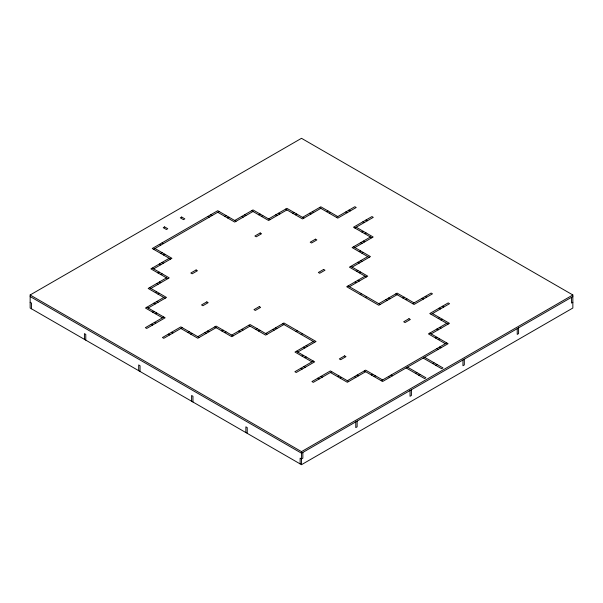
<?xml version="1.0" encoding="UTF-8"?>
<svg xmlns="http://www.w3.org/2000/svg" width="603" height="603" viewBox="0 0 603 603"><rect width="100%" height="100%" fill="white"/><g stroke="black" fill="none" stroke-linecap="round" stroke-linejoin="round"><path stroke-width="0.9" d="M30.15 294.973L301.5 138.313L572.85 294.973L572.85 308.027L301.5 464.687L30.15 308.027L30.15 294.973L301.5 451.632L572.85 294.973M153.614 249.295L219.093 211.487M160.73 253.403L162.086 252.619M224.859 216.379L226.215 215.595M163.443 254.971L164.8 254.187M227.572 217.947L228.929 217.163M169.209 258.295L150.901 268.87L167.853 278.661M234.688 220.494L253.004 209.919L269.956 219.711M153.614 268.87L171.923 258.295L154.971 248.511M253.004 211.487L234.688 222.062L217.736 212.271M158.016 272.978L159.373 272.194M258.762 214.819L260.119 214.035M160.73 274.546L162.086 273.762M261.476 216.379L262.833 215.595M166.496 277.877L148.187 288.445L165.139 298.236M268.599 218.927L286.915 208.352L303.867 218.143M150.901 288.445L169.209 277.877L152.257 268.086M286.915 209.919L268.599 220.494L251.647 210.703M155.303 292.561L156.659 291.777M292.674 213.251L294.03 212.467M158.016 294.128L159.373 293.344M295.387 214.819L296.744 214.035M163.782 297.452L145.474 308.027L162.426 317.811M302.51 217.359L320.819 206.791L337.778 216.575M148.187 308.027L166.496 297.452L149.544 287.661M320.819 208.352L302.51 218.927L285.558 209.135M152.589 312.135L153.946 311.352M326.585 211.683L327.942 210.899M155.303 313.703L156.659 312.919M329.298 213.251L330.655 212.467M163.782 317.027L145.353 327.67L146.71 328.454L165.139 317.811L146.831 307.244M336.421 217.359L354.85 206.716L356.207 207.5L337.778 218.143L319.462 207.568M182.212 327.67L163.782 338.313L162.426 337.529L180.855 326.886L199.163 337.461M354.85 228.002L373.28 217.359L371.923 216.575L353.494 227.218L371.802 237.786M187.978 332.562L189.334 331.778M361.966 232.11L363.323 231.326M190.691 334.13L192.048 333.346M364.679 233.678L366.036 232.894M197.807 336.678L216.123 326.102L233.075 335.894M370.446 237.002L352.137 247.577L369.089 257.368M216.123 327.67L197.807 338.245L180.855 328.454M354.85 247.577L373.159 237.002L356.207 227.218M221.881 331.002L223.238 330.218M359.252 251.685L360.609 250.908M224.595 332.562L225.952 331.778M361.966 253.252L363.323 252.469M231.718 335.11L250.034 324.535L266.986 334.326M367.732 256.584L349.423 267.152L366.375 276.943M250.034 326.102L231.718 336.678L214.766 326.886M352.137 267.152L370.446 256.584L353.494 246.793M255.793 329.434L257.149 328.65M356.539 271.267L357.896 270.483M258.506 331.002L259.863 330.218M359.252 272.835L360.609 272.051M265.629 333.542L283.938 322.974L316.025 341.494L297.709 352.069M365.019 276.159L346.71 286.734L378.79 305.254L397.106 294.686M283.938 324.535L265.629 335.11L248.677 325.319M349.423 286.734L367.732 276.159L350.78 266.375M296.058 331.537L297.415 330.753M360.179 294.513L361.536 293.729M301.191 334.499L302.548 333.715M365.32 297.475L366.677 296.691M313.311 341.494L294.995 352.069L311.955 361.853M378.79 303.686L397.106 293.118L414.057 302.902M302.118 356.177L303.475 355.393M402.864 298.01L404.221 297.226M304.832 357.745L306.188 356.961M405.578 299.578L406.935 298.794M313.311 361.069L294.882 371.712L296.239 372.496L314.668 361.853L296.352 351.285M412.701 303.686L431.13 293.05L432.487 293.834L414.057 304.47L395.749 293.902M331.74 371.712L313.311 382.355L311.955 381.571L330.384 370.928L348.692 381.503M431.13 314.329L449.559 303.686L448.202 302.902L429.773 313.545L448.082 324.12M337.499 376.604L338.856 375.82M438.253 318.437L439.61 317.653M340.213 378.171L341.569 377.388M440.966 320.005L442.323 319.221M347.336 380.719L365.652 370.144L382.604 379.935M446.725 323.336L428.416 333.904L445.368 343.695M365.652 371.712L347.336 382.287L330.384 372.496M431.13 333.904L449.439 323.336L432.487 313.545M371.41 375.036L372.767 374.252M435.539 338.019L436.896 337.235M374.124 376.604L375.481 375.82M438.253 339.587L439.61 338.803M381.247 380.719L446.725 342.911M415.512 373.332L416.869 372.548M432.585 363.481L433.941 362.697M418.678 375.164L420.035 374.38M435.75 365.305L437.107 364.521M572.85 296.54L301.5 453.2L30.15 296.54M572.85 302.284L571.493 303.068L571.493 297.324M348.971 210.115L350.328 210.899M366.044 219.974L367.4 220.751M345.805 211.939L347.162 212.723M362.878 221.798L364.235 222.582M312.346 211.683L313.703 212.467M363.323 241.117L364.679 241.901M309.633 213.251L310.99 214.035M360.609 242.685L361.966 243.469M425.251 296.442L426.607 297.226M442.323 306.301L443.68 307.085M278.435 213.251L279.792 214.035M360.609 260.692L361.966 261.476M422.085 298.274L423.442 299.05M439.157 308.125L440.514 308.909M275.722 214.819L277.079 215.595M357.896 262.26L359.252 263.044M244.524 214.819L245.881 215.595M357.896 280.274L359.252 281.058M388.626 298.01L389.983 298.794M439.61 327.444L440.966 328.228M241.811 216.379L243.167 217.163M355.182 281.835L356.539 282.619M385.912 299.578L387.269 300.362M436.896 329.012L438.253 329.796M236.044 221.278L217.736 210.703L152.257 248.511L170.566 259.079M348.067 285.95L380.146 304.47M429.773 333.12L448.082 343.695L382.604 381.503L364.295 370.928M210.613 214.819L211.97 215.595M439.61 347.019L440.966 347.803M207.899 216.379L209.256 217.163M436.896 348.587L438.253 349.371M424.557 357.278L442.986 367.92L441.63 368.704L423.2 358.061M407.485 367.137L425.914 377.772L424.557 378.556L406.128 367.92M162.086 242.828L163.443 243.612M391.083 375.036L392.44 375.82M159.373 244.396L160.73 245.18M388.37 376.604L389.726 377.388M282.581 323.751L314.668 342.278M162.086 262.411L163.443 263.194M275.465 327.866L276.822 328.65M306.188 345.602L307.545 346.386M357.172 375.036L358.529 375.82M159.373 263.978L160.73 264.762M272.752 329.434L274.109 330.218M303.475 347.17L304.832 347.954M354.458 376.604L355.815 377.388M159.373 281.985L160.73 282.769M241.554 329.434L242.911 330.218M303.927 366.488L305.284 367.272M321 376.347L322.356 377.131M156.659 283.553L158.016 284.337M238.841 331.002L240.198 331.778M300.761 368.32L302.118 369.096M317.834 378.171L319.191 378.955M156.659 301.568L158.016 302.344M207.643 331.002L209 331.778M153.946 303.128L155.303 303.912M204.93 332.562L206.286 333.346M154.398 322.447L155.755 323.231M171.471 332.306L172.827 333.09M151.232 324.278L152.589 325.062M168.305 334.13L169.662 334.914M30.15 302.284L31.507 303.068L31.507 308.811M518.58 327.874L518.58 333.617L517.223 334.401L517.223 328.658M464.31 359.207L464.31 364.951L462.953 365.735L462.953 359.991M411.397 389.757L411.397 395.5L410.04 396.284L410.04 390.533M357.127 421.082L357.127 426.834L355.77 427.61L355.77 421.866M302.857 452.416L302.857 458.159L301.5 458.943L300.143 458.159L300.143 463.911M301.5 451.632L301.5 464.687M247.23 433.361L247.23 427.61L245.873 426.834L245.873 432.577M192.96 402.028L192.96 396.284L191.603 395.5L191.603 401.244M140.047 371.478L140.047 365.735L138.69 364.951L138.69 370.694M85.777 340.145L85.777 334.401L84.42 333.617L84.42 339.361M164.589 226.901L163.232 227.678L166.398 229.509L167.755 228.725L164.589 226.901M181.661 217.042L180.305 217.826L183.47 219.65L184.827 218.866L181.661 217.042M196.096 269.963L190.812 273.016L192.169 273.792L197.452 270.747L196.096 269.963M260.179 232.962L254.888 236.014L256.245 236.798L261.536 233.745L260.179 232.962M206.814 301.892L201.523 304.945L202.879 305.729L208.171 302.676L206.814 301.892M315.49 239.15L310.206 242.202L311.563 242.986L316.846 239.934L315.49 239.15M259.275 306.595L253.984 309.648L255.34 310.432L260.632 307.379L259.275 306.595M323.63 269.435L318.346 272.488L319.703 273.272L324.987 270.219L323.63 269.435M344.622 355.868L339.331 358.921L340.687 359.705L345.979 356.652L344.622 355.868M408.977 318.708L403.693 321.761L405.05 322.545L410.334 319.492L408.977 318.708"/></g></svg>
